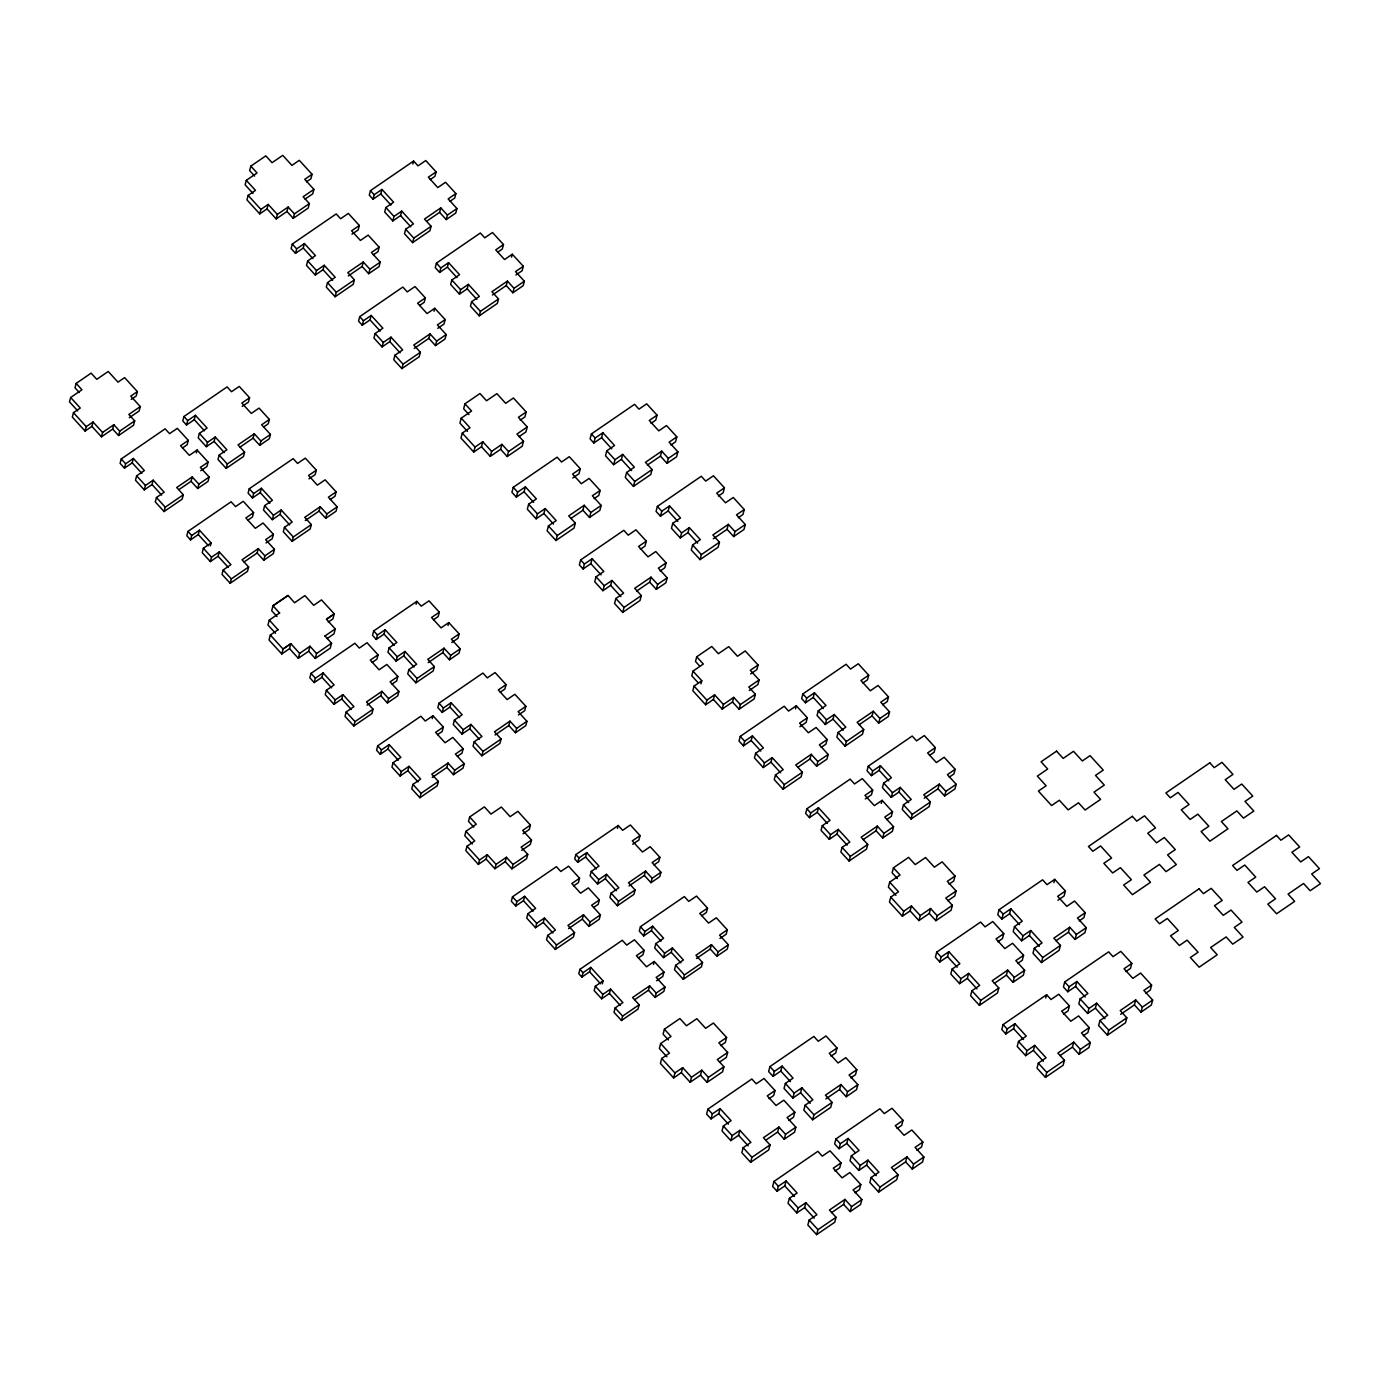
<?xml version="1.0" encoding="UTF-8"?>
<svg xmlns="http://www.w3.org/2000/svg" width="1390" height="1390" viewBox="0 0 1390 1390"><rect width="100%" height="100%" fill="white"/><g stroke="black" fill="none" stroke-linecap="round" stroke-linejoin="round"><path stroke-width="1.5" d="M131.251 399.382L136.22 395.976L137.384 391.598L124.614 377.611L117.994 382.146L108.229 371.46L96.779 379.331L91.132 373.128L76.155 383.414L81.941 389.756L70.664 397.505L69.5 401.884L77.736 410.901M76.155 383.414L74.99 387.793L79.334 392.553M70.664 397.505L80.273 408.035L73.462 412.691L72.315 417.07L85.068 431.056L91.896 426.382L93.061 422.004L102.582 432.446L101.435 436.825L91.896 426.382M85.068 431.056L86.232 426.678L93.061 422.004M112.694 429.093L113.841 424.714L119.714 431.161L118.567 435.539L112.694 429.093L101.435 436.825M182.507 447.962L187.146 444.765L188.31 440.387L177.312 428.329L169.545 433.645L165.149 428.832L121.243 458.961L120.079 463.339L124.475 468.152L132.224 462.835L133.388 458.457L144.386 470.515L136.637 475.832L135.473 480.21L144.282 489.853L152.031 484.537L153.195 480.158L164.194 492.216L156.445 497.533L155.28 501.912L164.089 511.555L182.177 499.149L183.324 494.77L176.721 487.543L192.22 476.909L198.822 484.137L197.675 488.516L191.073 481.288L192.22 476.909M137.384 391.598L130.747 396.133L140.303 406.592L128.836 414.446L134.708 420.875L133.544 425.253L118.567 435.539M140.303 406.592L139.139 410.971L129.322 417.712M124.475 468.152L125.639 463.774L133.388 458.457M144.282 489.853L145.446 485.475L153.195 480.158M242.225 406.384L248.428 402.127L249.592 397.748L239.254 386.42L231.505 391.737L227.091 386.906L183.949 416.514L182.802 420.892L186.538 424.993L194.287 419.676L195.451 415.297L207.11 428.068L199.361 433.402L198.197 437.781L206.346 446.694L214.095 441.377L215.242 436.999L226.917 449.769L219.168 455.103L218.004 459.482L226.153 468.395L243.459 456.528L244.605 452.15L238.02 444.904L254.283 433.75L260.886 440.978L259.739 445.356L253.136 438.128L254.283 433.75M306.495 181.795L310.891 178.789L312.072 174.306L299.302 160.319L291.917 165.393L282.761 155.35L272.058 162.682L265.82 155.854L250.826 166.14L257.063 172.968L246.308 180.335L245.127 184.818L252.997 193.436M250.826 166.14L249.644 170.605L254.631 176.078M186.538 424.993L187.702 420.614L195.451 415.297M164.089 511.555L165.254 507.176L183.324 494.77M246.308 180.335L255.482 190.378L248.15 195.417L246.968 199.899L259.739 213.886L267.036 208.882L268.218 204.4L277.357 214.425L276.176 218.908L267.036 208.882M196.338 452.949L197.102 450.03L208.118 462.088L206.954 466.467L200.751 470.724M259.739 213.886L260.92 209.404L268.218 204.4M206.346 446.694L207.492 442.315L215.242 436.999M247.802 520.207L252.441 517.01L253.606 512.632L243.267 501.303L235.518 506.62L231.105 501.79L187.963 531.397L186.816 535.776L190.552 539.876L198.301 534.559L199.465 530.181L211.124 542.951L210.359 545.87M190.552 539.876L191.716 535.497L199.465 530.181M208.118 462.088L200.368 467.405L209.16 477.048L208.013 481.426L197.675 488.516M286.966 211.506L288.147 207.023L294.402 213.869L293.221 218.352L286.966 211.506L276.176 218.908M211.124 542.951L203.374 548.268L202.21 552.647L210.359 561.577L218.108 556.261L219.273 551.882L230.931 564.653L223.182 569.97L222.018 574.348L230.167 583.279L247.472 571.394L248.636 567.016L242.034 559.788L258.297 548.616L264.899 555.861L263.753 560.24L257.15 552.994L258.297 548.616M226.153 468.395L227.3 464.017L244.605 452.15M351.965 234.215L358.168 229.958L359.35 225.475L348.351 213.417L340.602 218.734L336.206 213.921L292.282 244.049L291.101 248.532L295.497 253.345L303.246 248.028L304.427 243.545L315.443 255.604L307.694 260.92L306.495 265.403L315.304 275.046L323.053 269.73L324.235 265.264L335.233 277.305L327.484 282.622L326.303 287.105L335.112 296.748L353.199 284.342L354.381 279.859L347.778 272.631L363.277 261.998L369.879 269.226L368.697 273.708L362.095 266.48L363.277 261.998M210.359 561.577L211.506 557.199L219.273 551.882M295.497 253.345L296.678 248.88L304.427 243.545M312.072 174.306L304.757 179.327L313.914 189.353L303.142 196.755L309.379 203.6L308.198 208.083L293.221 218.352M313.914 189.353L312.733 193.835L305.036 199.118M308.962 478.82L315.165 474.563L316.329 470.185L305.314 458.127L297.564 463.443L293.168 458.63L249.244 488.759L248.098 493.137L252.493 497.968L260.243 492.633L261.407 488.255L272.405 500.313L264.656 505.63L263.492 510.008L272.301 519.669L280.05 514.335L281.214 509.956L292.213 522.014L284.464 527.331L283.299 531.71L292.108 541.37L310.196 528.947L311.343 524.569L304.74 517.341L320.239 506.707L326.841 513.935L325.694 518.314L319.092 511.086L320.239 506.707M249.592 397.748L241.843 403.065L251.295 413.438L259.061 408.121L269.399 419.45L268.235 423.828L263.596 427.025M252.493 497.968L253.658 493.572L261.407 488.255M230.167 583.279L231.313 578.9L248.636 567.016M269.399 419.45L261.65 424.767L270.442 434.41L269.295 438.788L259.739 445.356M315.304 275.046L316.486 270.581L324.235 265.264M272.301 519.669L273.465 515.29L281.214 509.956M335.112 296.748L336.293 292.282L354.381 279.859M253.606 512.632L245.856 517.949L255.326 528.322L263.075 523.005L273.413 534.333L272.249 538.712L266.046 542.969M273.413 534.333L265.664 539.65L274.456 549.293L273.309 553.672L263.753 560.24M430.257 179.553L434.914 176.374L436.095 171.891L425.757 160.545L418.008 165.879L413.594 161.049L370.452 190.656L369.271 195.121L373.007 199.222L380.756 193.905L381.955 189.422L393.613 202.21L385.864 207.527L384.683 212.01L392.814 220.923L400.563 215.606L401.745 211.124L413.421 223.912L405.671 229.228L404.473 233.711L412.621 242.624L429.927 230.757L431.108 226.275L424.506 219.047L440.786 207.875L447.389 215.102L446.207 219.585L439.605 212.357L440.786 207.875M373.007 199.222L374.205 194.739L381.955 189.422M279.616 612.938L269.26 620.131L267.957 625.031L275.515 633.284M292.108 541.37L293.255 536.992L311.343 524.569M278.087 629.687L270.303 635.091L269.017 639.991L281.788 653.978L289.537 648.661L290.858 643.657L299.632 653.404L309.987 646.228L316.555 653.561L315.269 658.443L308.667 651.215L309.987 646.228M419.519 305.557L424.159 302.377L425.357 297.894L415.002 286.566L407.253 291.883L402.857 287.052L359.715 316.659L358.533 321.125L362.269 325.225L370.018 319.909L371.2 315.426L382.876 328.214L375.126 333.531L373.927 338.013L382.076 346.927L389.826 341.61L391.007 337.127L402.666 349.915L394.916 355.232L393.735 359.715L401.884 368.628L419.189 356.761L420.371 352.278L413.768 345.05L430.049 333.878L436.651 341.106L435.47 345.589L428.867 338.361L430.049 333.878M359.35 225.475L351.601 230.792L360.41 240.435L368.159 235.118L379.157 247.177L377.976 251.66L373.319 254.857M362.269 325.225L363.45 320.76L371.2 315.426M379.157 247.177L371.408 252.493L380.217 262.137L379.036 266.619L368.697 273.708M392.814 220.923L393.995 216.44L401.745 211.124M281.788 653.978L283.091 648.974L290.858 643.657L283.073 649.078L270.338 635.004M412.813 164.037L413.594 161.049M316.329 470.185L308.58 475.502L317.372 485.145L325.121 479.828L336.137 491.886L334.973 496.265L330.316 499.462M336.137 491.886L328.387 497.203L337.179 506.846L336.033 511.225L325.694 518.314M289.537 648.661L298.329 658.304L299.649 653.317M382.076 346.927L383.258 342.461L391.007 337.127M412.621 242.624L413.803 238.142L431.108 226.275M372.242 662.404L376.881 659.207L378.045 654.812L367.047 642.753L359.298 648.07L354.902 643.257L310.978 673.385L309.814 677.781L314.209 682.594L321.959 677.278L323.123 672.899L334.121 684.957L326.372 690.274L325.225 694.653L334.017 704.296L341.766 698.979L342.93 694.6L353.929 706.659L346.18 711.975L345.015 716.354L353.825 725.997L371.912 713.591L373.076 709.213L366.474 701.967L381.972 691.334L388.575 698.579L387.41 702.958L380.808 695.73L381.972 691.334M314.209 682.594L315.374 678.216L323.123 672.899M401.884 368.628L403.065 364.163L420.371 352.278M497.655 252.233L502.311 249.036L503.493 244.553L492.494 232.512L484.745 237.829L480.332 232.999L436.425 263.127L435.244 267.61L439.64 272.44L447.389 267.123L448.57 262.64L459.569 274.699L451.82 280.015L450.638 284.498L459.447 294.141L467.196 288.825L468.378 284.342L479.376 296.4L471.627 301.717L470.445 306.2L479.255 315.843L497.342 303.437L498.524 298.954L491.921 291.709L507.42 281.075L514.022 288.321L512.841 292.804L506.238 285.558L507.42 281.075M436.095 171.891L428.346 177.208L437.798 187.581L445.547 182.264L455.903 193.592L454.721 198.075L450.065 201.255M439.64 272.44L440.821 267.957L448.57 262.64M455.903 193.592L448.153 198.909L456.945 208.552L455.764 213.035L446.207 219.585M434.028 311.238L434.809 308.267L445.147 319.596L443.966 324.079L437.763 328.318M334.017 704.296L335.181 699.917L342.93 694.6M445.147 319.596L437.398 324.913L446.207 334.556L445.026 339.038L435.47 345.589M459.447 294.141L460.629 289.659L468.378 284.342M433.524 619.766L438.163 616.569L439.327 612.191L428.989 600.845L421.24 606.162L416.844 601.349L373.702 630.938L372.537 635.334L376.273 639.435L384.022 634.118L385.186 629.722L396.845 642.51L389.096 647.827L387.932 652.223L396.081 661.136L403.83 655.819L404.994 651.423L416.653 664.212L408.903 669.528L407.739 673.924L415.888 682.837L433.193 670.97L434.358 666.574L427.755 659.346L444.036 648.174L450.638 655.402L449.474 659.798L442.871 652.57L444.036 648.174M376.273 639.435L377.437 635.039L385.186 629.722M353.825 725.997L354.989 721.619L373.076 709.213M479.255 315.843L480.436 311.36L498.524 298.954M396.081 661.136L397.245 656.74L404.994 651.423M520.225 420.145L524.881 416.965L526.202 411.979L513.431 397.992L505.682 403.326L496.89 393.665L486.552 400.754L479.95 393.526L464.972 403.812L471.557 411.04L461.237 418.129L459.916 423.116L467.457 431.369M464.972 403.812L463.652 408.782L468.934 414.567M437.537 734.65L442.194 731.453L443.341 727.057L433.002 715.728L425.253 721.045L420.857 716.215L377.715 745.822L376.551 750.218L380.287 754.318L388.036 749.001L389.2 744.606L400.859 757.376L393.109 762.693L391.945 767.089L400.094 776.02L407.843 770.703L409.007 766.307L420.666 779.078L412.917 784.394L411.753 788.79L419.902 797.721L437.207 785.837L438.371 781.441L431.769 774.213L448.049 763.041L454.652 770.286L453.488 774.682L446.885 767.436L448.049 763.041M416.062 604.268L416.844 601.349M378.045 654.812L370.296 660.128L379.105 669.772L386.854 664.455L397.853 676.513L396.689 680.909L392.049 684.106M461.237 418.129L470.029 427.772L462.279 433.089L460.976 438.076L473.729 452.063L481.479 446.746L482.799 441.759L491.608 451.403L490.288 456.389L481.479 446.746M511.503 257.185L512.302 254.214L523.3 266.272L522.119 270.737L515.916 274.994M380.287 754.318L381.451 749.922L389.2 744.606M397.853 676.513L390.104 681.83L398.913 691.49L397.748 695.869L387.41 702.958M473.729 452.063L475.05 447.076L482.799 441.759M415.888 682.837L417.052 678.442L434.358 666.574M523.3 266.272L515.551 271.589L524.343 281.232L523.161 285.697L512.841 292.804M400.094 776.02L401.258 771.624L409.007 766.307M448.014 625.483L448.796 622.546L459.134 633.892L457.97 638.271L451.767 642.528M500.626 449.3L501.929 444.314L508.532 451.559L507.228 456.528L500.626 449.3L490.288 456.389M432.238 718.647L433.002 715.728M500.261 692.203L504.9 689.006L506.064 684.61L495.066 672.569L487.317 677.886L482.903 673.055L438.997 703.184L437.833 707.58L442.229 712.41L449.978 707.093L451.142 702.697L462.14 714.755L454.391 720.072L453.244 724.451L462.036 734.111L469.785 728.794L470.949 724.399L481.948 736.457L474.199 741.774L473.034 746.152L481.844 755.812L499.931 743.407L501.095 739.011L494.493 731.766L509.991 721.132L516.593 728.377L515.429 732.756L508.827 725.528L509.991 721.132M419.902 797.721L421.066 793.325L438.371 781.441M442.229 712.41L443.393 708.014L451.142 702.697M459.134 633.892L451.385 639.209L460.194 648.852L459.03 653.231L449.474 659.798M526.202 411.979L518.453 417.295L527.244 426.956L516.924 434.045L523.526 441.273L522.206 446.242L507.228 456.528M527.244 426.956L525.941 431.925L519.043 436.651M572.784 477.986L578.987 473.729L580.308 468.76L569.309 456.702L561.56 462.019L557.147 457.188L513.24 487.317L511.92 492.303L516.316 497.116L524.065 491.799L525.385 486.83L536.384 498.888L528.634 504.205L527.331 509.174L536.123 518.818L543.872 513.501L545.193 508.532L556.191 520.59L548.442 525.907L547.121 530.876L555.93 540.519L574.018 528.113L575.321 523.144L568.718 515.916L584.234 505.282L590.837 512.51L589.516 517.48L582.914 510.252L584.234 505.282M516.316 497.116L517.636 492.147L525.385 486.83M462.036 734.111L463.2 729.715L470.949 724.399M443.341 727.057L435.591 732.374L445.061 742.747L452.81 737.43L463.148 748.758L461.984 753.154L457.345 756.351M463.148 748.758L455.399 754.075L464.208 763.718L463.044 768.114L453.488 774.682M536.123 518.818L537.443 513.848L545.193 508.532M481.844 755.812L483.008 751.417L501.095 739.011M523.074 833.739L529.26 829.482L530.424 825.087L517.879 811.343L510.13 816.66L501.338 807.017L491 814.106L484.398 806.878L469.664 816.972L468.517 821.368L473.799 827.154M469.664 816.972L476.266 824.201L465.945 831.307L464.781 835.685L472.322 843.956M465.945 831.307L474.737 840.95L466.988 846.267L465.824 850.645L478.368 864.389L486.118 859.072L487.282 854.694L496.091 864.337L494.927 868.733L486.118 859.072M555.93 540.519L557.251 535.55L575.321 523.144M651.076 423.325L655.732 420.145L657.053 415.158L646.697 403.83L638.948 409.147L634.552 404.316L591.41 433.923L590.09 438.892L593.825 442.993L601.592 437.676L602.895 432.707L614.554 445.478L606.805 450.794L605.501 455.781L613.633 464.694L621.382 459.378L622.703 454.408L634.361 467.179L626.612 472.496L625.309 477.482L633.44 486.396L650.746 474.529L652.066 469.542L645.464 462.314L661.744 451.142L668.347 458.387L667.026 463.357L660.424 456.128L661.744 451.142M478.368 864.389L479.533 860.01L487.282 854.694M593.825 442.993L595.146 438.024L602.895 432.707M506.064 684.61L498.315 689.944L507.124 699.587L514.873 694.27L525.872 706.328L524.708 710.707L518.505 714.964M525.872 706.328L518.122 711.645L526.914 721.288L525.768 725.667L515.429 732.756M640.338 549.328L644.995 546.148L646.298 541.162L635.96 529.833L628.211 535.15L623.815 530.32L580.673 559.927L579.352 564.896L583.088 568.997L590.837 563.68L592.157 558.711L603.816 571.481L596.067 576.798L594.746 581.784L602.895 590.698L610.644 585.381L611.965 580.412L623.624 593.183L615.874 598.499L614.554 603.486L622.703 612.399L640.008 600.532L641.329 595.563L634.726 588.318L651.007 577.163L657.609 584.391L656.289 589.36L649.686 582.132L651.007 577.163M580.308 468.76L572.558 474.077L581.35 483.72L589.099 478.403L600.115 490.461L598.795 495.431L594.138 498.628M505.265 861.644L506.412 857.248L513.014 864.476L511.868 868.872L505.265 861.644L494.927 868.733M583.088 568.997L584.408 564.027L592.157 558.711M600.115 490.461L592.366 495.778L601.158 505.421L599.855 510.391L589.516 517.48M613.633 464.694L614.953 459.725L622.703 454.408M573.74 885.812L578.396 882.633L579.561 878.237L568.562 866.178L560.795 871.495L556.4 866.665L512.493 896.811L511.329 901.189L515.725 906.019L523.474 900.703L524.638 896.307L535.636 908.365L527.887 913.682L526.723 918.078L535.532 927.721L543.282 922.404L544.446 918.008L555.444 930.066L547.695 935.383L546.531 939.779L555.34 949.422L573.427 937.016L574.574 932.62L567.971 925.393L583.487 914.759L590.072 921.987L588.926 926.383L582.323 919.138L583.487 914.759M530.424 825.087L522.675 830.403L531.484 840.047L521.146 847.135L527.748 854.381L526.584 858.759L511.868 868.872M531.484 840.047L530.32 844.442L521.702 850.35M515.725 906.019L516.889 901.623L524.638 896.307M602.895 590.698L604.216 585.729L611.965 580.412M633.44 486.396L634.761 481.426L652.066 469.542M535.532 927.721L536.696 923.325L544.446 918.008M622.703 612.399L624.023 607.43L641.329 595.563M718.474 496.004L723.13 492.807L724.451 487.838L713.435 475.78L705.686 481.096L701.29 476.266L657.366 506.412L656.063 511.381L660.459 516.211L668.208 510.895L669.528 505.908L680.527 517.966L672.777 523.283L671.457 528.269L680.266 537.913L688.015 532.596L689.336 527.609L700.334 539.668L692.585 544.984L691.264 549.971L700.074 559.614L718.161 547.208L719.464 542.222L712.861 534.994L728.36 524.36L734.962 531.588L733.659 536.575L727.057 529.329L728.36 524.36M657.053 415.158L649.286 420.475L658.756 430.848L666.505 425.531L676.843 436.86L675.54 441.846L670.884 445.026M660.459 516.211L661.779 511.225L669.528 505.908M676.843 436.86L669.094 442.176L677.903 451.82L676.582 456.806L667.026 463.357M632.711 844.251L638.914 839.994L640.06 835.599L630.382 824.982L622.633 830.299L618.237 825.486L575.86 854.555L574.713 858.951L577.788 862.321L585.538 857.005L586.702 852.609L599.02 866.109L591.271 871.426L590.107 875.822L597.596 884.023L605.345 878.706L606.509 874.31L618.828 887.81L611.079 893.127L609.915 897.523L617.403 905.724L633.927 894.378L635.091 889.982L628.489 882.754L645.533 871.061L652.136 878.289L650.989 882.685L644.387 875.439L645.533 871.061M577.788 862.321L578.952 857.925L586.702 852.609M555.34 949.422L556.504 945.026L574.574 932.62M646.298 541.162L638.549 546.478L648.018 556.851L655.767 551.535L666.105 562.863L664.785 567.85L660.146 571.029M666.105 562.863L658.356 568.18L667.165 577.823L665.845 582.81L656.289 589.36M680.266 537.913L681.587 532.926L689.336 527.609M597.596 884.023L598.76 879.627L606.509 874.31M638.323 957.971L642.979 954.774L644.143 950.378L634.448 939.779L626.699 945.096L622.303 940.265L579.943 969.334L578.779 973.73L581.854 977.101L589.603 971.784L590.767 967.388L603.086 980.888L602.322 983.825M617.455 828.405L618.237 825.486M579.561 878.237L571.811 883.553L580.603 893.197L588.352 887.88L599.368 899.938L598.204 904.334L593.547 907.514M581.854 977.101L583.018 972.705L590.767 967.388M599.368 899.938L591.619 905.255L600.411 914.898L599.246 919.294L588.926 926.383M700.074 559.614L701.377 554.627L719.464 542.222M603.086 980.888L595.337 986.205L594.173 990.601L601.661 998.802L609.411 993.485L610.575 989.089L622.894 1002.59L615.145 1007.906L613.98 1012.302L621.469 1020.503L637.993 1009.157L639.157 1004.761L632.554 997.534L649.616 985.84L656.219 993.068L655.055 997.464L648.452 990.236L649.616 985.84M617.403 905.724L618.55 901.328L635.091 889.982M601.661 998.802L602.826 994.406L610.575 989.089M750.635 673.889L756.838 669.632L758.054 664.993L745.249 650.954L737.499 656.271L728.707 646.628L718.369 653.717L711.767 646.489L696.72 656.792L703.323 664.038L693.002 671.127L691.768 675.766L698.058 682.664M696.72 656.792L695.504 661.449L699.465 665.793M693.002 671.127L701.794 680.77L694.044 686.087L692.828 690.726L705.634 704.765L713.383 699.448L714.599 694.809L723.408 704.452L722.174 709.091L713.383 699.448M724.451 487.838L716.701 493.155L725.493 502.798L733.242 497.481L744.258 509.539L742.938 514.509L738.281 517.706M700.977 683.863L701.794 680.77M744.258 509.539L736.509 514.856L745.301 524.499L743.98 529.486L733.659 536.575M701.707 915.715L706.363 912.518L707.527 908.139L696.512 896.081L688.762 901.398L684.366 896.567L640.443 926.696L639.278 931.091L643.692 935.922L651.441 930.605L652.605 926.209L663.603 938.267L655.854 943.584L654.69 947.963L663.499 957.623L671.248 952.306L672.395 947.91L683.411 959.969L675.662 965.285L674.497 969.664L683.289 979.325L701.377 966.919L702.541 962.523L695.938 955.277L711.437 944.644L718.039 951.889L716.875 956.268L710.273 949.04L711.437 944.644M640.06 835.599L632.311 840.915L642.441 852.018L650.19 846.684L659.868 857.3L658.704 861.696L654.065 864.875M643.692 935.922L644.856 931.526L652.605 926.209M621.469 1020.503L622.633 1016.107L639.157 1004.761M659.868 857.3L652.119 862.617L660.928 872.26L659.764 876.656L650.989 882.685M705.634 704.765L706.85 700.126L714.599 694.809M653.491 964.399L654.256 961.48L663.951 972.079L662.787 976.475L656.584 980.732M663.499 957.623L664.646 953.227L672.395 947.91M732.513 702.002L733.746 697.363L740.349 704.591L739.115 709.23L732.513 702.002L722.174 709.091M663.951 972.079L656.184 977.396L664.993 987.039L663.829 991.435L655.055 997.464M799.893 726.709L806.096 722.452L807.329 717.813L796.331 705.755L788.564 711.072L784.168 706.242L740.262 736.37L739.028 741.026L743.424 745.839L751.173 740.523L752.407 735.883L763.405 747.942L755.656 753.258L754.423 757.898L763.232 767.541L770.981 762.224L772.215 757.585L783.213 769.643L775.464 774.96L774.23 779.599L783.039 789.242L801.126 776.836L802.343 772.197L795.74 764.952L811.239 754.318L817.841 761.564L816.625 766.203L810.023 758.975L811.239 754.318M720.628 1045.662L725.285 1042.465L726.605 1037.496L713.4 1023.023L705.651 1028.339L696.842 1018.696L686.504 1025.785L679.901 1018.557L664.403 1029.191L671.005 1036.419L660.667 1043.508L659.364 1048.494L666.905 1056.765M664.403 1029.191L663.1 1034.16L668.382 1039.946M758.054 664.993L750.305 670.31L759.114 679.953L748.776 687.042L755.378 694.27L754.145 698.927L739.115 709.23M759.114 679.953L757.88 684.592L749.279 690.5M743.424 745.839L744.658 741.2L752.407 735.883M660.667 1043.508L669.476 1053.151L661.727 1058.468L660.406 1063.454L673.611 1077.928L681.361 1072.611L682.681 1067.624L691.49 1077.267L690.17 1082.254L681.361 1072.611M683.289 979.325L684.453 974.929L702.541 962.523M673.611 1077.928L674.932 1072.941L682.681 1067.624M763.232 767.541L764.465 762.901L772.215 757.585M707.527 908.139L699.761 913.456L708.57 923.099L716.319 917.782L727.318 929.841L726.171 934.219L719.968 938.476M727.318 929.841L719.568 935.157L728.377 944.8L727.213 949.179L716.875 956.268M795.497 708.848L796.331 705.755M700.508 1075.165L701.811 1070.178L708.414 1077.406L707.11 1082.393L700.508 1075.165L690.17 1082.254M862.825 683.011L867.482 679.832L868.698 675.175L858.273 663.76L850.524 669.077L846.128 664.246L802.881 693.923L801.648 698.562L805.47 702.767L813.237 697.45L814.453 692.793L826.025 705.477L818.276 710.794L817.059 715.45L825.278 724.468L833.027 719.151L834.261 714.495L845.832 727.178L838.083 732.495L836.867 737.152L845.085 746.169L862.495 734.215L863.729 729.576L857.126 722.331L873.302 711.246L879.905 718.474L878.671 723.13L872.069 715.885L873.302 711.246M805.47 702.767L806.704 698.11L814.453 692.793M783.039 789.242L784.273 784.603L802.343 772.197M769.052 1098.708L773.691 1095.528L775.012 1090.542L764.014 1078.484L756.264 1083.8L751.851 1078.987L707.944 1109.116L706.624 1114.085L711.02 1118.915L718.769 1113.599L720.09 1108.612L731.088 1120.67L723.339 1125.987L722.036 1130.974L730.827 1140.617L738.577 1135.3L739.897 1130.313L750.895 1142.371L743.146 1147.688L741.826 1152.675L750.635 1162.318L768.722 1149.912L770.025 1144.926L763.44 1137.698L778.939 1127.064L785.541 1134.292L784.221 1139.279L777.618 1132.033L778.939 1127.064M726.605 1037.496L718.856 1042.813L727.648 1052.456L726.327 1057.443L719.447 1062.169M727.648 1052.456L717.309 1059.545L723.912 1066.773L722.609 1071.76L707.11 1082.393M711.02 1118.915L712.34 1113.929L720.09 1108.612M825.278 724.468L826.511 719.812L834.261 714.495M865.292 798.955L871.495 794.698L872.712 790.059L862.286 778.626L854.537 783.943L850.141 779.13L806.895 808.789L805.661 813.445L809.501 817.633L817.25 812.316L818.467 807.677L830.039 820.361L822.289 825.677L821.073 830.317L829.291 839.334L837.041 834.017L838.274 829.378L849.846 842.062L842.097 847.379L840.88 852.018L849.099 861.036L866.509 849.099L867.742 844.442L861.14 837.214L877.316 826.112L883.918 833.357L882.685 837.996L876.082 830.768L877.316 826.112M807.329 717.813L799.58 723.13L808.372 732.773L816.121 727.457L827.137 739.515L825.903 744.154L821.247 747.351M809.501 817.633L810.718 812.994L818.467 807.677M827.137 739.515L819.388 744.832L828.179 754.475L826.963 759.114L816.625 766.203M730.827 1140.617L732.148 1135.63L739.897 1130.313M845.085 746.169L846.319 741.513L863.729 729.576M829.291 839.334L830.525 834.695L838.274 829.378M831.046 1056.174L835.703 1052.977L837.006 1048.008L826.007 1035.95L818.258 1041.266L813.862 1036.436L769.938 1066.582L768.618 1071.551L773.031 1076.381L780.78 1071.065L782.084 1066.078L793.099 1078.136L785.35 1083.453L784.029 1088.422L792.839 1098.083L800.588 1092.766L801.891 1087.779L812.907 1099.838L805.158 1105.154L803.837 1110.141L812.629 1119.784L830.716 1107.378L832.037 1102.392L825.434 1095.164L840.933 1084.53L847.535 1091.758L846.215 1096.745L839.612 1089.499L840.933 1084.53M773.031 1076.381L774.334 1071.395L782.084 1066.078M750.635 1162.318L751.955 1157.331L770.025 1144.926M929.458 755.448L934.115 752.251L935.348 747.611L924.333 735.553L916.583 740.87L912.188 736.04L868.264 766.168L867.047 770.824L871.443 775.637L879.192 770.321L880.426 765.682L891.424 777.74L883.675 783.057L882.442 787.696L891.251 797.339L899 792.022L900.234 787.383L911.232 799.441L903.483 804.758L902.249 809.397L911.058 819.04L929.145 806.634L930.362 801.995L923.759 794.767L939.258 784.134L945.86 791.362L944.644 796.001L938.042 788.773L939.258 784.134M868.698 675.175L860.949 680.509L870.331 690.778L878.08 685.461L888.505 696.894L887.289 701.533L882.633 704.73M871.443 775.637L872.677 770.998L880.426 765.682M849.099 861.036L850.332 856.396L867.742 844.442M888.505 696.894L880.756 702.211L889.565 711.854L888.332 716.493L878.671 723.13M792.839 1098.083L794.142 1093.096L801.891 1087.779M835.06 1171.058L839.716 1167.861L841.02 1162.874L830.021 1150.833L822.272 1156.15L817.876 1151.32L773.952 1181.448L772.632 1186.435L777.045 1191.247L784.794 1185.931L786.115 1180.961L797.113 1193.02L789.364 1198.336L788.043 1203.306L796.852 1212.949L804.601 1207.632L805.905 1202.663L816.92 1214.721L809.171 1220.038L807.851 1225.007L816.642 1234.65L834.73 1222.244L836.05 1217.275L829.448 1210.03L844.946 1199.396L851.549 1206.642L850.228 1211.611L843.626 1204.383L844.946 1199.396M775.012 1090.542L767.263 1095.859L776.054 1105.502L783.821 1100.185L794.819 1112.243L793.499 1117.23L788.842 1120.409M777.045 1191.247L778.348 1186.278L786.115 1180.961M794.819 1112.243L787.07 1117.56L795.862 1127.203L794.559 1132.19L784.221 1139.279M881.277 803.437L882.094 800.327L892.519 811.76L891.303 816.417L886.646 819.596M891.251 797.339L892.484 792.7L900.234 787.383M812.629 1119.784L813.949 1114.797L832.037 1102.392M892.519 811.76L884.77 817.077L893.579 826.72L892.345 831.376L882.685 837.996M796.852 1212.949L798.155 1207.98L805.905 1202.663M949.092 884.196L953.731 880.999L955.052 876.03L942.107 861.852L934.358 867.169L925.566 857.526L915.228 864.615L908.626 857.369L893.44 867.794L900.042 875.04L889.704 882.129L888.384 887.098L895.924 895.369M893.44 867.794L892.119 872.781L897.401 878.567M911.058 819.04L912.274 814.401L930.362 801.995M889.704 882.129L898.496 891.772L890.747 897.089L889.444 902.058L902.371 916.236L910.12 910.919L911.44 905.95L920.25 915.593L918.929 920.562L910.12 910.919M897.071 1128.506L901.71 1125.327L903.031 1120.34L892.033 1108.282L884.283 1113.599L879.87 1108.786L835.963 1138.914L834.643 1143.883L839.039 1148.713L846.788 1143.397L848.109 1138.41L859.107 1150.468L851.358 1155.785L850.037 1160.772L858.846 1170.415L866.596 1165.098L867.916 1160.129L878.914 1172.17L871.165 1177.486L869.845 1182.473L878.654 1192.116L896.741 1179.71L898.044 1174.724L891.442 1167.496L906.958 1156.862L913.56 1164.09L912.24 1169.077L905.637 1161.849L906.958 1156.862M837.006 1048.008L829.257 1053.325L838.066 1062.968L845.815 1057.651L856.813 1069.709L855.51 1074.678L850.854 1077.876M839.039 1148.713L840.359 1143.744L848.109 1138.41M816.642 1234.65L817.963 1229.681L836.05 1217.275M856.813 1069.709L849.064 1075.026L857.873 1084.669L856.553 1089.638L846.215 1096.745M902.371 916.236L903.691 911.267L911.44 905.95M935.348 747.611L927.599 752.928L936.391 762.571L944.14 757.255L955.156 769.313L953.922 773.952L949.266 777.149M955.156 769.313L947.407 774.63L956.198 784.273L954.965 788.912L944.644 796.001M858.846 1170.415L860.167 1165.446L867.916 1160.129M929.267 913.473L930.57 908.504L937.173 915.732L935.87 920.719L929.267 913.473L918.929 920.562M841.02 1162.874L833.27 1168.191L842.079 1177.851L849.829 1172.534L860.827 1184.575L859.524 1189.562L854.867 1192.759M860.827 1184.575L853.078 1189.909L861.887 1199.553L860.566 1204.522L850.228 1211.611M997.812 941.777L1002.468 938.58L1003.789 933.611L992.773 921.553L985.023 926.869L980.628 922.039L936.704 952.167L935.401 957.154L939.796 961.967L947.546 956.65L948.866 951.681L959.865 963.739L952.115 969.056L950.795 974.025L959.604 983.668L967.353 978.352L968.674 973.382L979.672 985.44L971.923 990.757L970.602 995.727L979.411 1005.37L997.499 992.964L998.802 987.995L992.199 980.749L1007.698 970.116L1014.3 977.361L1012.997 982.33L1006.395 975.102L1007.698 970.116M955.052 876.03L947.302 881.347L956.094 890.99L945.773 898.079L952.376 905.307L951.055 910.294L935.87 920.719M956.094 890.99L954.791 895.959L947.893 900.685M878.654 1192.116L879.974 1187.147L898.044 1174.724M939.796 961.967L941.117 956.998L948.866 951.681M959.604 983.668L960.924 978.699L968.674 973.382M903.031 1120.34L895.282 1125.657L904.073 1135.3L911.823 1129.983L922.838 1142.041L921.518 1147.028L916.861 1150.208M922.838 1142.041L915.089 1147.358L923.881 1157.001L922.578 1161.988L912.24 1169.077M1057.894 900.251L1064.08 895.994L1065.4 891.007L1054.749 879.349L1047 884.666L1042.604 879.835L999.097 909.685L997.777 914.655L1001.825 919.103L1009.574 913.786L1010.895 908.799L1022.241 921.24L1014.491 926.557L1013.188 931.543L1021.633 940.804L1029.382 935.487L1030.702 930.501L1042.048 942.941L1034.299 948.258L1032.996 953.245L1041.44 962.506L1059.111 950.378L1060.431 945.409L1053.829 938.163L1069.744 927.252L1076.347 934.48L1075.026 939.466L1068.423 932.221L1069.744 927.252M1001.825 919.103L1003.146 914.116L1010.895 908.799M979.411 1005.37L980.715 1000.4L998.802 987.995M1021.633 940.804L1022.953 935.818L1030.702 930.501M1063.454 1014.057L1068.093 1010.86L1069.414 1005.891L1058.763 994.215L1051.014 999.532L1046.618 994.719L1003.111 1024.569L1001.79 1029.538L1005.839 1033.969L1013.588 1028.652L1014.909 1023.683L1026.272 1036.123L1018.505 1041.44L1017.202 1046.427L1025.646 1055.67L1033.396 1050.353L1034.716 1045.384L1046.062 1057.825L1038.313 1063.141L1037.01 1068.128L1045.454 1077.372L1063.124 1065.261L1064.445 1060.275L1057.842 1053.047L1073.758 1042.135L1080.36 1049.363L1079.04 1054.332L1072.437 1047.104L1073.758 1042.135M1003.789 933.611L996.039 938.928L1004.831 948.571L1012.58 943.254L1023.579 955.312L1022.276 960.281L1017.619 963.478M1005.839 1033.969L1007.159 1029L1014.909 1023.683M1023.579 955.312L1015.829 960.629L1024.639 970.272L1023.318 975.241L1012.997 982.33M1053.881 882.667L1054.749 879.349M1041.44 962.506L1042.761 957.519L1060.431 945.409M1025.646 1055.67L1026.967 1050.701L1034.716 1045.384M1045.732 998.037L1046.618 994.719M1125.831 971.575L1130.487 968.378L1131.807 963.409L1120.792 951.351L1113.043 956.668L1108.647 951.837L1064.723 981.966L1063.419 986.952L1067.815 991.765L1075.565 986.448L1076.885 981.479L1087.884 993.537L1080.134 998.854L1078.814 1003.823L1087.623 1013.466L1095.372 1008.15L1096.693 1003.18L1107.691 1015.239L1099.942 1020.555L1098.621 1025.525L1107.43 1035.185L1125.5 1022.762L1126.821 1017.793L1120.218 1010.565L1135.717 999.931L1142.319 1007.159L1141.016 1012.129L1134.414 1004.901L1135.717 999.931M1065.4 891.007L1057.651 896.324L1066.808 906.367L1074.557 901.05L1085.208 912.709L1083.887 917.695L1079.248 920.875M1045.454 1077.372L1046.774 1072.402L1064.445 1060.275M1067.815 991.765L1069.136 986.796L1076.885 981.479M1085.208 912.709L1077.458 918.026L1086.25 927.686L1084.947 932.655L1075.026 939.466M1087.623 1013.466L1088.926 1008.497L1096.693 1003.18M1069.414 1005.891L1061.665 1011.208L1070.821 1021.233L1078.571 1015.916L1089.221 1027.592L1087.901 1032.562L1083.262 1035.759M1089.221 1027.592L1081.472 1032.909L1090.281 1042.552L1088.961 1047.539L1079.04 1054.332M1107.43 1035.185L1108.734 1030.198L1126.821 1017.793M1131.807 963.409L1124.058 968.726L1132.85 978.369L1140.599 973.052L1151.598 985.11L1150.294 990.08L1145.638 993.277M1151.598 985.11L1143.848 990.427L1152.658 1000.07L1151.337 1005.04L1141.016 1012.129M277.357 214.425L288.147 207.023M294.402 213.869L309.379 203.6M102.582 432.446L113.841 424.714M119.714 431.161L134.708 420.875M426.591 221.288L439.605 212.357M348.317 275.932L362.095 266.48M447.389 215.102L456.945 208.552M369.879 269.226L380.217 262.137M188.31 440.387L180.561 445.703L189.353 455.347L197.102 450.03M425.357 297.894L417.608 303.211L427.06 313.584L434.809 308.267M503.493 244.553L495.743 249.887L504.553 259.53L512.302 254.214M240.105 447.059L253.136 438.128M179.015 489.558L191.073 481.288M260.886 440.978L270.442 434.41M198.822 484.137L209.16 477.048M414.22 348.404L428.867 338.361M492.46 295.01L506.238 285.558M436.651 341.106L446.207 334.556M514.022 288.321L524.343 281.232M244.119 561.925L257.15 552.994M305.314 520.538L319.092 511.086M264.899 555.861L274.456 549.293M326.841 513.935L337.179 506.846M491.608 451.403L501.929 444.314M328.283 622.06L332.94 618.88L334.243 613.894L321.49 599.907L313.706 605.328L304.931 595.58L294.576 602.756L288.008 595.424L273.013 605.71L271.693 610.697L276.975 616.482M287.973 595.528L272.996 605.814L279.599 613.042M508.532 451.559L523.526 441.273M326.494 619.21L334.243 613.894L326.476 619.297L335.268 628.958M324.947 636.047L335.303 628.853L333.982 633.84L327.102 638.566M298.329 658.304L308.667 651.215M316.555 653.561L331.567 643.17L330.247 648.157L315.269 658.443M647.41 465.059L660.424 456.128M570.856 518.522L582.914 510.252M439.327 612.191L431.578 617.507L441.047 627.863L448.796 622.546M668.347 458.387L677.903 451.82M590.837 512.51L601.158 505.421M428.224 662.613L442.871 652.57M367.03 705.182L380.808 695.73M450.638 655.402L460.194 648.852M388.575 698.579L398.913 691.49M636.672 591.063L649.686 582.132M713.279 538.781L727.057 529.329M657.609 584.391L667.165 577.823M734.962 531.588L745.301 524.499M432.238 777.497L446.885 767.436M495.049 734.98L508.827 725.528M454.652 770.286L464.208 763.718M516.593 728.377L526.914 721.288M723.408 704.452L733.746 697.363M496.091 864.337L506.412 857.248M740.349 704.591L755.378 694.27M513.014 864.476L527.748 854.381M859.142 724.763L872.069 715.885M797.964 767.245L810.023 758.975M629.027 885.969L644.387 875.439M568.545 928.59L582.323 919.138M879.905 718.474L889.565 711.854M817.841 761.564L828.179 754.475M652.136 878.289L660.928 872.26M590.072 921.987L600.411 914.898M872.712 790.059L864.962 795.375L874.345 805.644L882.094 800.327M644.143 950.378L636.394 955.694L646.506 966.797L654.256 961.48M863.155 839.647L876.082 830.768M924.263 798.225L938.042 788.773M634.813 999.584L648.452 990.236M696.494 958.492L710.273 949.04M883.918 833.357L893.579 826.72M945.86 791.362L956.198 784.273M656.219 993.068L664.993 987.039M718.039 951.889L728.377 944.8M920.25 915.593L930.57 908.504M691.49 1077.267L701.811 1070.178M937.173 915.732L952.376 905.307M708.414 1077.406L723.912 1066.773M1056.035 940.717L1068.423 932.221M765.56 1140.304L777.618 1132.033M825.834 1098.951L839.612 1089.499M994.337 983.373L1006.395 975.102M1076.347 934.48L1086.25 927.686M785.541 1134.292L795.862 1127.203M847.535 1091.758L857.873 1084.669M1014.3 977.361L1024.639 970.272M1060.066 1055.601L1072.437 1047.104M831.585 1212.653L843.626 1204.383M893.579 1170.119L905.637 1161.849M1120.635 1014.352L1134.414 1004.901M1080.36 1049.363L1090.281 1042.552M851.549 1206.642L861.887 1199.553M913.56 1164.09L923.881 1157.001M1142.319 1007.159L1152.658 1000.07M380.756 193.905L390.972 205.095M400.563 215.606L410.78 226.796M447.389 267.123L457.015 277.67M467.196 288.825L476.822 299.371M601.592 437.676L611.791 448.866M621.382 459.378L631.599 470.567M668.208 510.895L677.834 521.441M688.015 532.596L697.641 543.143M370.452 190.656L374.205 194.739M385.864 207.527L393.995 216.44M405.671 229.228L413.803 238.142M436.425 263.127L440.821 267.957M451.82 280.015L460.629 289.659M471.627 301.717L480.436 311.36M591.41 433.923L595.146 438.024M606.805 450.794L614.953 459.725M626.612 472.496L634.761 481.426M657.366 506.412L661.779 511.225M672.777 523.283L681.587 532.926M692.585 544.984L701.377 554.627M813.237 697.45L823.349 708.535M833.027 719.151L843.157 730.236M879.192 770.321L888.818 780.867M899 792.022L908.626 802.569M1009.574 913.786L1019.513 924.663M1029.382 935.487L1039.32 946.364M1075.565 986.448L1085.19 997.012M1095.372 1008.15L1104.998 1018.714M802.881 693.923L806.704 698.11M818.276 710.794L826.511 719.812M838.083 732.495L846.319 741.513M868.264 766.168L872.677 770.998M883.675 783.057L892.484 792.7M903.483 804.758L912.274 814.401M999.097 909.685L1003.146 914.116M1014.491 926.557L1022.953 935.818M1034.299 948.258L1042.761 957.519M1064.723 981.966L1069.136 986.796M1080.134 998.854L1088.926 1008.497M1099.942 1020.555L1108.734 1030.198M370.018 319.909L380.235 331.098M389.826 341.61L400.025 352.799M303.246 248.028L312.872 258.575M323.053 269.73L332.679 280.276M590.837 563.68L601.053 574.869M610.644 585.381L620.843 596.571M817.25 812.316L827.38 823.419M837.041 834.017L847.17 845.12M524.065 491.799L533.691 502.363M543.872 513.501L553.498 524.065M751.173 740.523L760.799 751.069M770.981 762.224L780.607 772.77M1013.588 1028.652L1023.527 1039.546M1033.396 1050.353L1043.334 1061.248M947.546 956.65L957.171 967.197M967.353 978.352L976.979 988.898M890.747 897.089L903.691 911.267M359.715 316.659L363.45 320.76M375.126 333.531L383.258 342.461M394.916 355.232L403.065 364.163M248.15 195.417L260.92 209.404M580.673 559.927L584.408 564.027M596.067 576.798L604.216 585.729M615.874 598.499L624.023 607.43M292.282 244.049L296.678 248.88M307.694 260.92L316.486 270.581M327.484 282.622L336.293 292.282M513.24 487.317L517.636 492.147M528.634 504.205L537.443 513.848M548.442 525.907L557.251 535.55M806.895 808.789L810.718 812.994M822.289 825.677L830.525 834.695M842.097 847.379L850.332 856.396M740.262 736.37L744.658 741.2M755.656 753.258L764.465 762.901M775.464 774.96L784.273 784.603M1003.111 1024.569L1007.159 1029M1018.505 1041.44L1026.967 1050.701M1038.313 1063.141L1046.774 1072.402M694.044 686.087L706.85 700.126M936.704 952.167L941.117 956.998M952.115 969.056L960.924 978.699M971.923 990.757L980.715 1000.4M462.279 433.089L475.05 447.076M194.287 419.676L204.486 430.865M214.095 441.377L224.294 452.567M260.243 492.633L269.868 503.197M280.05 514.335L289.676 524.899M384.022 634.118L394.239 645.308M403.83 655.819L414.029 667.009M449.978 707.093L459.603 717.64M469.785 728.794L479.411 739.341M183.949 416.514L187.702 420.614M199.361 433.402L207.492 442.315M219.168 455.103L227.3 464.017M585.538 857.005L596.484 869.011M605.345 878.706L616.291 890.712M249.244 488.759L253.658 493.572M264.656 505.63L273.465 515.29M284.464 527.331L293.255 536.992M780.78 1071.065L790.406 1081.611M800.588 1092.766L810.214 1103.312M846.788 1143.397L855.041 1152.432M866.596 1165.098L876.221 1175.645M651.441 930.605L661.067 941.152M671.248 952.306L680.874 962.853M373.702 630.938L377.437 635.039M389.096 647.827L397.245 656.74M408.903 669.528L417.052 678.442M438.997 703.184L443.393 708.014M454.391 720.072L463.2 729.715M474.199 741.774L483.008 751.417M769.938 1066.582L774.334 1071.395M785.35 1083.453L794.142 1093.096M805.158 1105.154L813.949 1114.797M835.963 1138.914L840.359 1143.744M851.358 1155.785L860.167 1165.446M871.165 1177.486L879.974 1187.147M575.86 854.555L578.952 857.925M591.271 871.426L598.76 879.627M611.079 893.127L618.55 901.328M640.443 926.696L644.856 931.526M655.854 943.584L664.646 953.227M675.662 965.285L684.453 974.929M324.965 635.942L331.55 643.275M198.301 534.559L208.5 545.731M218.108 556.261L228.308 567.433M132.224 462.835L141.85 473.382M152.031 484.537L161.657 495.101M388.036 749.001L398.252 760.174M407.843 770.703L418.043 781.875M321.959 677.278L331.602 687.841M341.766 698.979L351.392 709.543M269.278 620.027L278.052 629.774M187.963 531.397L191.716 535.497M203.374 548.268L211.506 557.199M223.182 569.97L231.313 578.9M589.603 971.784L600.567 983.79M609.411 993.485L620.374 1005.491M121.243 458.961L125.639 463.774M136.637 475.832L145.446 485.475M156.445 497.533L165.254 507.176M718.769 1113.599L728.395 1124.145M738.577 1135.3L748.202 1145.847M784.794 1185.931L794.42 1196.477M804.601 1207.632L814.227 1218.179M523.474 900.703L533.1 911.249M543.282 922.404L552.907 932.951M73.462 412.691L86.232 426.678M377.715 745.822L381.451 749.922M393.109 762.693L401.258 771.624M412.917 784.394L421.066 793.325M310.978 673.385L315.374 678.216M326.372 690.274L335.181 699.917M346.18 711.975L354.989 721.619M661.727 1058.468L674.932 1072.941M707.944 1109.116L712.34 1113.929M723.339 1125.987L732.148 1135.63M743.146 1147.688L751.955 1157.331M773.952 1181.448L778.348 1186.278M789.364 1198.336L798.155 1207.98M809.171 1220.038L817.963 1229.681M579.943 969.334L583.018 972.705M595.337 986.205L602.826 994.406M615.145 1007.906L622.633 1016.107M466.988 846.267L479.533 860.01M512.493 896.811L516.889 901.623M527.887 913.682L536.696 923.325M547.695 935.383L556.504 945.026M1056.574 751.156L1041.075 761.789L1047.678 769.035L1037.34 776.124L1046.131 785.767L1038.382 791.084L1051.587 805.557L1059.336 800.24L1068.146 809.884L1078.484 802.795L1085.086 810.023L1100.585 799.389L1093.982 792.161L1104.303 785.072L1095.511 775.411L1103.26 770.095L1090.055 755.639L1082.306 760.956L1073.497 751.312L1063.176 758.401L1056.574 751.156M1209.804 762.832L1165.88 792.96L1170.293 797.773L1178.042 792.456L1189.041 804.515L1181.292 809.831L1190.101 819.475L1197.85 814.158L1208.848 826.216L1201.099 831.533L1209.891 841.193L1227.978 828.77L1221.376 821.542L1236.874 810.909L1243.477 818.137L1253.815 811.048L1245.006 801.404L1252.772 796.088L1241.756 784.029L1234.007 789.346L1225.216 779.703L1232.965 774.386L1221.949 762.328L1214.2 767.645L1209.804 762.832M1132.346 816.33L1088.44 846.458L1092.835 851.271L1100.585 845.954L1111.583 858.012L1103.834 863.329L1112.643 872.972L1120.392 867.655L1131.39 879.714L1123.641 885.03L1132.45 894.673L1150.52 882.268L1143.918 875.04L1159.416 864.406L1166.019 871.634L1176.357 864.545L1167.565 854.902L1175.315 849.585L1164.299 837.527L1156.55 842.844L1147.758 833.201L1155.507 827.884L1144.509 815.826L1136.742 821.143L1132.346 816.33M1276.489 835.407L1232.565 865.536L1236.978 870.366L1244.728 865.049L1255.726 877.107L1247.977 882.424L1256.786 892.067L1264.535 886.751L1275.534 898.809L1267.784 904.126L1276.576 913.769L1294.663 901.363L1288.061 894.118L1303.559 883.484L1310.162 890.729L1320.5 883.64L1311.691 873.98L1319.44 868.663L1308.442 856.605L1300.693 861.939L1291.901 852.279L1299.65 846.962L1288.634 834.904L1280.885 840.238L1276.489 835.407M1199.066 888.836L1155.142 918.964L1159.538 923.794L1167.305 918.46L1178.303 930.518L1170.554 935.835L1179.345 945.495L1187.095 940.161L1198.111 952.219L1190.361 957.536L1199.153 967.197L1217.24 954.774L1210.638 947.546L1226.136 936.912L1232.739 944.14L1243.077 937.051L1234.268 927.408L1242.017 922.091L1231.019 910.033L1223.269 915.35L1214.46 905.707L1222.21 900.39L1211.211 888.332L1203.462 893.648L1199.066 888.836"/></g></svg>
